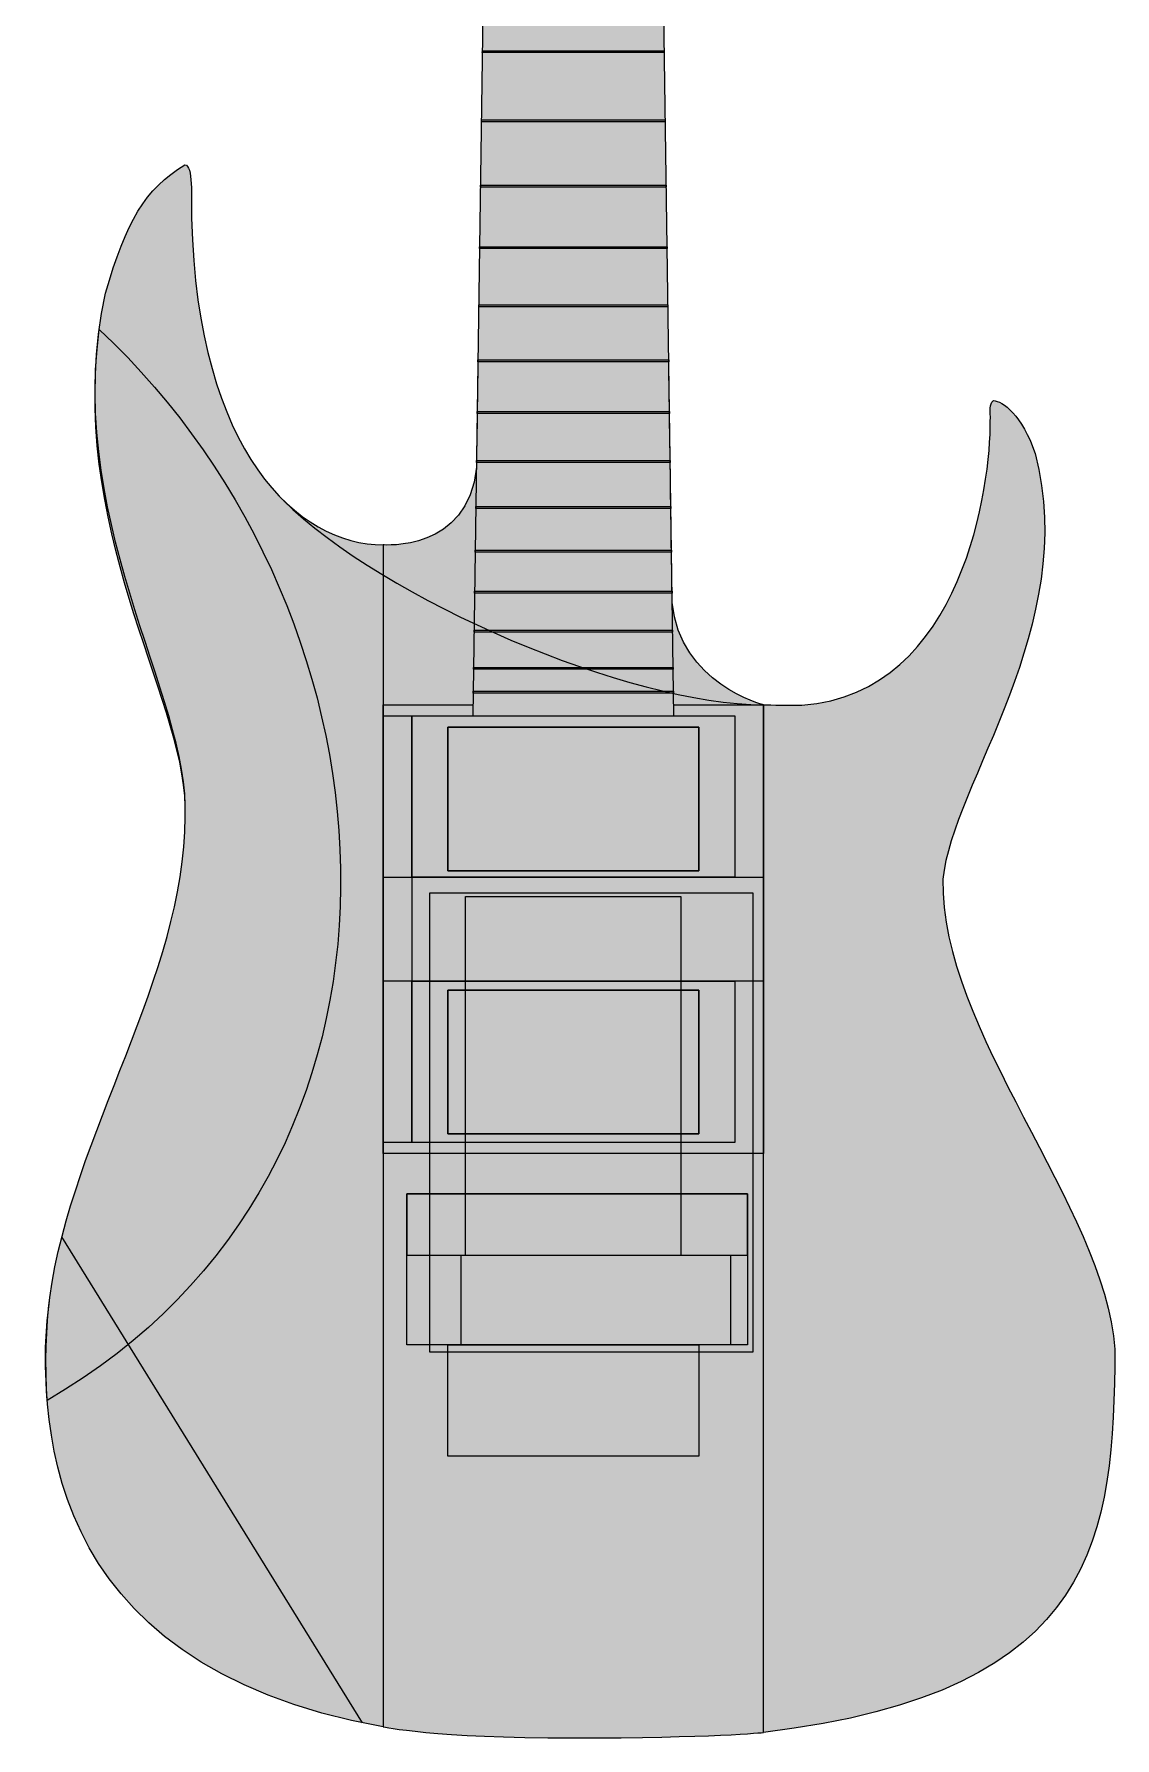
# Model space of a CAD drawing. Header units: millimetres. Extents: x -1358 to 1584, y -714 to 655.
# Drawn here: x -879.4 to -578.2, y -713.6 to -238.9 of the extents above; entities that cross this region are included whole.
import ezdxf

# ---------------------------------------------------------------- set-up
doc = ezdxf.new("R2010")
doc.units = ezdxf.units.MM
doc.header["$MEASUREMENT"] = 0
doc.layers.add('finished guitar', color=7, linetype='Continuous')

# ---------------------------------------------------------------- blocks, each defined once
blk = doc.blocks.new('block 333')
at = {"layer": 'finished guitar', "true_color": 0xf23005}
h = blk.add_hatch(color=20, dxfattribs=at)
h.dxf.hatch_style = 2
edge = h.paths.add_edge_path()
edge.add_spline(control_points=[(-755.73, -330.14), (-755.73, -330.14), (-711.38, -330.14), (-702.55, -330.14), (-702.46, -336.35), (-701.66, -392.5), (-701.59, -397.22), (-699.46, -419.86), (-676.14, -425.75), (-676.14, -425.75), (-676.14, -425.75), (-676.14, -712.05), (-676.14, -712.05), (-676.14, -712.05), (-690.3, -713.57), (-729.22, -713.57), (-768.15, -713.57), (-782.14, -710.48), (-782.14, -710.48), (-782.14, -710.48), (-782.14, -381.18), (-782.14, -381.18), (-782.14, -381.18), (-758.34, -383.19), (-756.15, -359.56), (-756.06, -353.65), (-755.73, -330.14), (-755.73, -330.14)], knot_values=[0, 0, 0, 0, 1, 1, 1, 2, 2, 2, 3, 3, 3, 4, 4, 4, 5, 5, 5, 6, 6, 6, 7, 7, 7, 8, 8, 8, 9, 9, 9, 9], degree=3, periodic=1)
h = blk.add_hatch(color=20, dxfattribs=at)
h.dxf.hatch_style = 2
h.paths.add_polyline_path([(-676.14, -502.73), (-782.14, -502.73), (-782.14, -473.8), (-676.14, -473.8)])
at = {"layer": 'finished guitar', "lineweight": 0}
blk.add_lwpolyline([(-676.14, -502.73), (-782.14, -502.73), (-782.14, -473.8), (-676.14, -473.8), (-676.14, -502.73)], dxfattribs=at)
blk.add_open_spline([(-755.73, -330.14), (-755.73, -330.14), (-711.38, -330.14), (-702.55, -330.14), (-702.46, -336.35), (-701.66, -392.5), (-701.59, -397.22), (-699.46, -419.86), (-676.14, -425.75), (-676.14, -425.75), (-676.14, -425.75), (-676.14, -712.05), (-676.14, -712.05), (-676.14, -712.05), (-690.3, -713.57), (-729.22, -713.57), (-768.15, -713.57), (-782.14, -710.48), (-782.14, -710.48), (-782.14, -710.48), (-782.14, -381.18), (-782.14, -381.18), (-782.14, -381.18), (-758.34, -383.19), (-756.15, -359.56), (-756.06, -353.65), (-755.73, -330.14), (-755.73, -330.14)], degree=3, knots=[0, 0, 0, 0, 1, 1, 1, 2, 2, 2, 3, 3, 3, 4, 4, 4, 5, 5, 5, 6, 6, 6, 7, 7, 7, 8, 8, 8, 9, 9, 9, 9], dxfattribs=at)
blk = doc.blocks.new('block 334')
at = {"layer": 'finished guitar', "true_color": 0x000033}
blk.add_hatch(color=178, dxfattribs=at).paths.add_polyline_path([(-679.14, -606.14), (-769.14, -606.14), (-769.14, -478.14), (-679.14, -478.14)])
at = {"layer": 'finished guitar', "true_color": 0x031ca6}
blk.add_hatch(color=164, dxfattribs=at).paths.add_polyline_path([(-699.14, -579.14), (-759.14, -579.14), (-759.14, -479.14), (-699.14, -479.14)])
at = {"layer": 'finished guitar', "lineweight": 0}
for points in [[(-679.14, -606.14), (-769.14, -606.14), (-769.14, -478.14), (-679.14, -478.14), (-679.14, -606.14)], [(-699.14, -579.14), (-759.14, -579.14), (-759.14, -479.14), (-699.14, -479.14), (-699.14, -579.14)]]:
    blk.add_lwpolyline(points, dxfattribs=at)
blk = doc.blocks.new('block 337')
at = {"layer": 'finished guitar', "true_color": 0xffffff}
blk.add_hatch(color=7, dxfattribs=at).paths.add_polyline_path([(-775.58, -562.03), (-775.58, -579.03), (-680.58, -579.03), (-680.58, -562.03)])
at = {"layer": 'finished guitar', "lineweight": 0}
blk.add_lwpolyline([(-775.58, -562.03), (-775.58, -579.03), (-680.58, -579.03), (-680.58, -562.03), (-775.58, -562.03)], dxfattribs=at)
blk = doc.blocks.new('block 336')
at = {"layer": 'finished guitar'}
blk.add_blockref('block 337', (0, 0), dxfattribs=at)
blk = doc.blocks.new('block 335')
at = {"layer": 'finished guitar', "true_color": 0x000033}
for points in [[(-680.58, -604.03), (-775.58, -604.03), (-775.58, -562.03), (-680.58, -562.03)], [(-764.14, -635.03), (-764.14, -604.03), (-694.14, -604.03), (-694.14, -635.03)]]:
    blk.add_hatch(color=178, dxfattribs=at).paths.add_polyline_path(points)
at = {"layer": 'finished guitar', "true_color": 0xffffff}
blk.add_hatch(color=7, dxfattribs=at).paths.add_polyline_path([(-760.36, -579.03), (-685.36, -579.03), (-685.36, -604.03), (-760.36, -604.03)])
at = {"layer": 'finished guitar', "lineweight": 0}
for points in [[(-680.58, -604.03), (-775.58, -604.03), (-775.58, -562.03), (-680.58, -562.03), (-680.58, -604.03)], [(-760.36, -579.03), (-685.36, -579.03), (-685.36, -604.03), (-760.36, -604.03), (-760.36, -579.03)], [(-764.14, -635.03), (-764.14, -604.03), (-694.14, -604.03), (-694.14, -635.03), (-764.14, -635.03)]]:
    blk.add_lwpolyline(points, dxfattribs=at)
at = {"layer": 'finished guitar'}
blk.add_blockref('block 336', (0, 0), dxfattribs=at)
blk = doc.blocks.new('block 332')
at = {"layer": 'finished guitar'}
for name in ['block 333', 'block 334', 'block 335']:
    blk.add_blockref(name, (0, 0), dxfattribs=at)
blk = doc.blocks.new('block 340')
at = {"layer": 'finished guitar', "true_color": 0xffffff}
blk.add_hatch(color=7, dxfattribs=at).paths.add_polyline_path([(-708.13, 61.04), (-750.13, 61.04), (-757.14, -428.8), (-701.14, -428.8)])
at = {"layer": 'finished guitar', "lineweight": 0}
blk.add_lwpolyline([(-708.13, 61.04), (-750.13, 61.04), (-757.14, -428.8), (-701.14, -428.8), (-708.13, 61.04)], dxfattribs=at)
blk = doc.blocks.new('block 339')
at = {"layer": 'finished guitar'}
blk.add_blockref('block 340', (0, 0), dxfattribs=at)
blk = doc.blocks.new('block 341')
at = {"layer": 'finished guitar', "true_color": 0x000000}
for points in [[(-707.61, 24.14), (-750.66, 24.14), (-750.65, 24.67), (-707.61, 24.67)], [(-707.12, -9.99), (-751.15, -9.99), (-751.14, -9.46), (-707.13, -9.46)], [(-706.66, -42.39), (-751.61, -42.39), (-751.61, -41.86), (-706.66, -41.86)], [(-706.22, -72.98), (-752.05, -72.98), (-752.04, -72.45), (-706.23, -72.45)], [(-705.81, -101.84), (-752.46, -101.84), (-752.46, -101.31), (-705.82, -101.31)], [(-705.42, -129.09), (-752.85, -129.09), (-752.85, -128.56), (-705.43, -128.56)], [(-705.05, -154.81), (-753.22, -154.81), (-753.21, -154.28), (-705.06, -154.28)], [(-704.7, -179.08), (-753.57, -179.08), (-753.56, -178.55), (-704.71, -178.55)], [(-704.38, -201.99), (-753.9, -201.99), (-753.89, -201.46), (-704.39, -201.46)], [(-704.07, -223.62), (-754.2, -223.62), (-754.2, -223.09), (-704.08, -223.09)], [(-703.78, -244.03), (-754.5, -244.03), (-754.49, -243.5), (-703.78, -243.5)], [(-703.5, -263.29), (-754.77, -263.29), (-754.76, -262.76), (-703.51, -262.76)], [(-703.24, -281.48), (-755.03, -281.48), (-755.02, -280.95), (-703.25, -280.95)], [(-703, -298.64), (-755.28, -298.64), (-755.27, -298.11), (-703, -298.11)], [(-702.77, -314.84), (-755.51, -314.84), (-755.5, -314.31), (-702.77, -314.31)], [(-702.55, -330.14), (-755.73, -330.14), (-755.72, -329.61), (-702.56, -329.61)], [(-702.34, -344.57), (-755.93, -344.57), (-755.93, -344.04), (-702.35, -344.04)], [(-702.15, -358.19), (-756.13, -358.19), (-756.12, -357.66), (-702.15, -357.66)], [(-701.96, -371.05), (-756.31, -371.05), (-756.31, -370.52), (-701.97, -370.52)], [(-701.79, -383.19), (-756.49, -383.19), (-756.48, -382.66), (-701.8, -382.66)], [(-701.63, -394.64), (-756.65, -394.64), (-756.64, -394.11), (-701.63, -394.11)], [(-701.47, -405.46), (-756.81, -405.46), (-756.8, -404.93), (-701.48, -404.93)], [(-701.32, -415.85), (-756.95, -415.85), (-756.95, -415.32), (-701.33, -415.32)], [(-701.23, -422.49), (-757.05, -422.49), (-757.04, -421.96), (-701.24, -421.96)]]:
    blk.add_hatch(color=178, dxfattribs=at).paths.add_polyline_path(points)
at = {"layer": 'finished guitar', "lineweight": 0}
for points in [[(-707.61, 24.14), (-750.66, 24.14), (-750.65, 24.67), (-707.61, 24.67), (-707.61, 24.14)], [(-707.12, -9.99), (-751.15, -9.99), (-751.14, -9.46), (-707.13, -9.46), (-707.12, -9.99)], [(-706.66, -42.39), (-751.61, -42.39), (-751.61, -41.86), (-706.66, -41.86), (-706.66, -42.39)], [(-706.22, -72.98), (-752.05, -72.98), (-752.04, -72.45), (-706.23, -72.45), (-706.22, -72.98)], [(-705.81, -101.84), (-752.46, -101.84), (-752.46, -101.31), (-705.82, -101.31), (-705.81, -101.84)], [(-705.42, -129.09), (-752.85, -129.09), (-752.85, -128.56), (-705.43, -128.56), (-705.42, -129.09)], [(-705.05, -154.81), (-753.22, -154.81), (-753.21, -154.28), (-705.06, -154.28), (-705.05, -154.81)], [(-704.7, -179.08), (-753.57, -179.08), (-753.56, -178.55), (-704.71, -178.55), (-704.7, -179.08)], [(-704.38, -201.99), (-753.9, -201.99), (-753.89, -201.46), (-704.39, -201.46), (-704.38, -201.99)], [(-704.07, -223.62), (-754.2, -223.62), (-754.2, -223.09), (-704.08, -223.09), (-704.07, -223.62)], [(-703.78, -244.03), (-754.5, -244.03), (-754.49, -243.5), (-703.78, -243.5), (-703.78, -244.03)], [(-703.5, -263.29), (-754.77, -263.29), (-754.76, -262.76), (-703.51, -262.76), (-703.5, -263.29)], [(-703.24, -281.48), (-755.03, -281.48), (-755.02, -280.95), (-703.25, -280.95), (-703.24, -281.48)], [(-703, -298.64), (-755.28, -298.64), (-755.27, -298.11), (-703, -298.11), (-703, -298.64)], [(-702.77, -314.84), (-755.51, -314.84), (-755.5, -314.31), (-702.77, -314.31), (-702.77, -314.84)], [(-702.55, -330.14), (-755.73, -330.14), (-755.72, -329.61), (-702.56, -329.61), (-702.55, -330.14)], [(-702.34, -344.57), (-755.93, -344.57), (-755.93, -344.04), (-702.35, -344.04), (-702.34, -344.57)], [(-702.15, -358.19), (-756.13, -358.19), (-756.12, -357.66), (-702.15, -357.66), (-702.15, -358.19)], [(-701.96, -371.05), (-756.31, -371.05), (-756.31, -370.52), (-701.97, -370.52), (-701.96, -371.05)], [(-701.79, -383.19), (-756.49, -383.19), (-756.48, -382.66), (-701.8, -382.66), (-701.79, -383.19)], [(-701.63, -394.64), (-756.65, -394.64), (-756.64, -394.11), (-701.63, -394.11), (-701.63, -394.64)], [(-701.47, -405.46), (-756.81, -405.46), (-756.8, -404.93), (-701.48, -404.93), (-701.47, -405.46)], [(-701.32, -415.85), (-756.95, -415.85), (-756.95, -415.32), (-701.33, -415.32), (-701.32, -415.85)], [(-701.23, -422.49), (-757.05, -422.49), (-757.04, -421.96), (-701.24, -421.96), (-701.23, -422.49)]]:
    blk.add_lwpolyline(points, dxfattribs=at)
blk = doc.blocks.new('block 338')
at = {"layer": 'finished guitar'}
for name in ['block 339', 'block 341']:
    blk.add_blockref(name, (0, 0), dxfattribs=at)
blk = doc.blocks.new('block 359')
at = {"layer": 'finished guitar', "true_color": 0x031ca6}
h = blk.add_hatch(color=164, dxfattribs=at)
edge = h.paths.add_edge_path()
edge.add_spline(control_points=[(-835.51, -290.18), (-835.64, -284.19), (-835.03, -275.4), (-837.38, -275.31), (-848.56, -282.11), (-853.7, -291.04), (-859.5, -311.02), (-872.85, -372.62), (-835.49, -423.8), (-837.34, -456.98), (-837.38, -501.66), (-868.74, -545.06), (-875.05, -590.86), (-878.42, -622.74), (-879.41, -693.18), (-782.14, -710.48), (-782.14, -710.48), (-782.14, -381.18), (-782.14, -381.18), (-805.8, -381.18), (-833.92, -355.69), (-835.51, -290.18)], knot_values=[0, 0, 0, 0, 1, 1, 1, 2, 2, 2, 3, 3, 3, 4, 4, 4, 5, 5, 5, 6, 6, 6, 7, 7, 7, 7], degree=3, periodic=1)
at = {"layer": 'finished guitar', "lineweight": 0}
blk.add_open_spline([(-835.51, -290.18), (-835.64, -284.19), (-835.03, -275.4), (-837.38, -275.31), (-848.56, -282.11), (-853.7, -291.04), (-859.5, -311.02), (-872.85, -372.62), (-835.49, -423.8), (-837.34, -456.98), (-837.38, -501.66), (-868.74, -545.06), (-875.05, -590.86), (-878.42, -622.74), (-879.41, -693.18), (-782.14, -710.48), (-782.14, -710.48), (-782.14, -381.18), (-782.14, -381.18), (-805.8, -381.18), (-833.92, -355.69), (-835.51, -290.18)], degree=3, knots=[0, 0, 0, 0, 1, 1, 1, 2, 2, 2, 3, 3, 3, 4, 4, 4, 5, 5, 5, 6, 6, 6, 7, 7, 7, 7], dxfattribs=at)
blk = doc.blocks.new('block 358')
at = {"layer": 'finished guitar'}
blk.add_blockref('block 359', (0, 0), dxfattribs=at)
blk = doc.blocks.new('block 361')
at = {"layer": 'finished guitar', "true_color": 0x191919}
h = blk.add_hatch(color=179, dxfattribs=at)
h.paths.add_polyline_path([(-684.14, -547.73), (-774.14, -547.73), (-774.14, -502.73), (-684.14, -502.73)])
h.paths.add_polyline_path([(-764.14, -545.23), (-694.14, -545.23), (-694.14, -505.23), (-764.14, -505.23)])
at = {"layer": 'finished guitar', "lineweight": 0}
for points in [[(-684.14, -547.73), (-774.14, -547.73), (-774.14, -502.73), (-684.14, -502.73), (-684.14, -547.73)], [(-764.14, -545.23), (-694.14, -545.23), (-694.14, -505.23), (-764.14, -505.23), (-764.14, -545.23)]]:
    blk.add_lwpolyline(points, dxfattribs=at)
blk = doc.blocks.new('block 362')
at = {"layer": 'finished guitar', "true_color": 0x191919}
h = blk.add_hatch(color=179, dxfattribs=at)
h.paths.add_polyline_path([(-684.14, -473.8), (-774.14, -473.8), (-774.14, -428.8), (-684.14, -428.8)])
h.paths.add_polyline_path([(-764.14, -472), (-694.14, -472), (-694.14, -432), (-764.14, -432)])
at = {"layer": 'finished guitar', "lineweight": 0}
for points in [[(-684.14, -473.8), (-774.14, -473.8), (-774.14, -428.8), (-684.14, -428.8), (-684.14, -473.8)], [(-764.14, -472), (-694.14, -472), (-694.14, -432), (-764.14, -432), (-764.14, -472)]]:
    blk.add_lwpolyline(points, dxfattribs=at)
blk = doc.blocks.new('block 360')
at = {"layer": 'finished guitar', "true_color": 0xf13005}
h = blk.add_hatch(color=20, dxfattribs=at)
h.dxf.hatch_style = 2
h.paths.add_polyline_path([(-782.14, -425.75), (-757.14, -425.75), (-757.14, -428.8), (-701.14, -428.8), (-701.14, -425.75), (-676.14, -425.75), (-676.14, -550.73), (-782.14, -550.73)])
h.paths.add_polyline_path([(-764.14, -545.23), (-694.14, -545.23), (-694.14, -505.23), (-764.14, -505.23)])
h.paths.add_polyline_path([(-764.14, -472), (-694.14, -472), (-694.14, -432), (-764.14, -432)])
at = {"layer": 'finished guitar', "true_color": 0x031ca6}
for points in [[(-764.14, -432), (-694.14, -432), (-694.14, -472), (-764.14, -472)], [(-764.14, -505.23), (-694.14, -505.23), (-694.14, -545.23), (-764.14, -545.23)]]:
    blk.add_hatch(color=164, dxfattribs=at).paths.add_polyline_path(points)
at = {"layer": 'finished guitar', "lineweight": 0}
for points in [[(-782.14, -425.75), (-757.14, -425.75), (-757.14, -428.8), (-701.14, -428.8), (-701.14, -425.75), (-676.14, -425.75), (-676.14, -550.73), (-782.14, -550.73), (-782.14, -425.75)], [(-764.14, -472), (-694.14, -472), (-694.14, -432), (-764.14, -432), (-764.14, -472)], [(-764.14, -432), (-694.14, -432), (-694.14, -472), (-764.14, -472), (-764.14, -432)], [(-764.14, -545.23), (-694.14, -545.23), (-694.14, -505.23), (-764.14, -505.23), (-764.14, -545.23)], [(-764.14, -505.23), (-694.14, -505.23), (-694.14, -545.23), (-764.14, -545.23), (-764.14, -505.23)]]:
    blk.add_lwpolyline(points, dxfattribs=at)
at = {"layer": 'finished guitar'}
for name in ['block 362', 'block 361']:
    blk.add_blockref(name, (0, 0), dxfattribs=at)
blk = doc.blocks.new('block 357')
at = {"layer": 'finished guitar', "true_color": 0xf13005}
h = blk.add_hatch(color=20, dxfattribs=at)
edge = h.paths.add_edge_path()
edge.add_spline(control_points=[(-861.27, -321.14), (-868.99, -381.71), (-835.66, -426.73), (-837.34, -456.98), (-837.38, -501.66), (-868.74, -545.06), (-875.05, -590.86), (-876.07, -600.44), (-876.73, -604.6), (-875.8, -619.53), (-764.14, -554.98), (-774.14, -402.58), (-861.27, -321.14)], knot_values=[0, 0, 0, 0, 1, 1, 1, 2, 2, 2, 3, 3, 3, 4, 4, 4, 4], degree=3, periodic=1)
at = {"layer": 'finished guitar', "true_color": 0x031ca6}
blk.add_hatch(color=164, dxfattribs=at).paths.add_polyline_path([(-774.14, -547.73), (-782.14, -547.73), (-782.14, -428.8), (-774.14, -428.8)])
at = {"layer": 'finished guitar', "lineweight": 0}
blk.add_lwpolyline([(-774.14, -547.73), (-782.14, -547.73), (-782.14, -428.8), (-774.14, -428.8), (-774.14, -547.73)], dxfattribs=at)
at = {"layer": 'finished guitar', "color": 7, "lineweight": 18, "true_color": 0xffffff}
blk.add_lwpolyline([(-871.81, -573.98), (-787.97, -709.35)], dxfattribs=at)
at = {"layer": 'finished guitar', "lineweight": 0}
blk.add_open_spline([(-861.27, -321.14), (-868.99, -381.71), (-835.66, -426.73), (-837.34, -456.98), (-837.38, -501.66), (-868.74, -545.06), (-875.05, -590.86), (-876.07, -600.44), (-876.73, -604.6), (-875.8, -619.53), (-764.14, -554.98), (-774.14, -402.58), (-861.27, -321.14)], degree=3, knots=[0, 0, 0, 0, 1, 1, 1, 2, 2, 2, 3, 3, 3, 4, 4, 4, 4], dxfattribs=at)
at = {"layer": 'finished guitar'}
for name in ['block 358', 'block 360']:
    blk.add_blockref(name, (0, 0), dxfattribs=at)
blk = doc.blocks.new('block 365')
at = {"layer": 'finished guitar', "true_color": 0x031ca6}
h = blk.add_hatch(color=164, dxfattribs=at)
edge = h.paths.add_edge_path()
edge.add_spline(control_points=[(-626.12, -474.28), (-623.7, -448.02), (-587.77, -403.53), (-600.46, -355.74), (-600.46, -355.74), (-600.46, -355.74), (-600.46, -355.74), (-603.99, -345.04), (-609.61, -341), (-612.04, -341), (-612.04, -341), (-612.04, -341), (-612.04, -341), (-613.4, -342.16), (-612.85, -343.44), (-612.93, -346.82), (-612.81, -363.66), (-620.17, -422.58), (-665.45, -425.87), (-665.45, -425.87), (-665.45, -425.87), (-665.45, -425.87), (-670.62, -425.87), (-676.14, -425.75), (-676.14, -425.75), (-676.14, -425.75), (-676.14, -712.05), (-676.14, -712.05), (-581.73, -700.79), (-578.71, -656.92), (-578.21, -605.27), (-578.21, -605.27), (-578.21, -605.27), (-578.21, -605.27), (-581.13, -565.41), (-627.17, -516.39), (-626.12, -474.28)], knot_values=[0, 0, 0, 0, 1, 1, 1, 2, 2, 2, 3, 3, 3, 4, 4, 4, 5, 5, 5, 6, 6, 6, 7, 7, 7, 8, 8, 8, 9, 9, 9, 10, 10, 10, 11, 11, 11, 12, 12, 12, 12], degree=3, periodic=1)
at = {"layer": 'finished guitar', "lineweight": 0}
blk.add_open_spline([(-626.12, -474.28), (-623.7, -448.02), (-587.77, -403.53), (-600.46, -355.74), (-600.46, -355.74), (-600.46, -355.74), (-600.46, -355.74), (-603.99, -345.04), (-609.61, -341), (-612.04, -341), (-612.04, -341), (-612.04, -341), (-612.04, -341), (-613.4, -342.16), (-612.85, -343.44), (-612.93, -346.82), (-612.81, -363.66), (-620.17, -422.58), (-665.45, -425.87), (-665.45, -425.87), (-665.45, -425.87), (-665.45, -425.87), (-670.62, -425.87), (-676.14, -425.75), (-676.14, -425.75), (-676.14, -425.75), (-676.14, -712.05), (-676.14, -712.05), (-581.73, -700.79), (-578.71, -656.92), (-578.21, -605.27), (-578.21, -605.27), (-578.21, -605.27), (-578.21, -605.27), (-581.13, -565.41), (-627.17, -516.39), (-626.12, -474.28)], degree=3, knots=[0, 0, 0, 0, 1, 1, 1, 2, 2, 2, 3, 3, 3, 4, 4, 4, 5, 5, 5, 6, 6, 6, 7, 7, 7, 8, 8, 8, 9, 9, 9, 10, 10, 10, 11, 11, 11, 12, 12, 12, 12], dxfattribs=at)
blk = doc.blocks.new('block 364')
at = {"layer": 'finished guitar'}
blk.add_blockref('block 365', (0, 0), dxfattribs=at)
blk = doc.blocks.new('block 363')
at = {"layer": 'finished guitar'}
blk.add_blockref('block 364', (0, 0), dxfattribs=at)
blk = doc.blocks.new('block 331')
at = {"layer": 'finished guitar', "color": 7, "lineweight": 9, "true_color": 0xffffff}
blk.add_open_spline([(-810.01, -368.7), (-782.1, -396.61), (-713.26, -425.75), (-676.14, -425.75)], degree=3, dxfattribs=at)
at = {"layer": 'finished guitar'}
for name in ['block 338', 'block 357', 'block 332', 'block 363']:
    blk.add_blockref(name, (0, 0), dxfattribs=at)

msp = doc.modelspace()

# ---------------------------------------------------------------- block references
at = {"layer": 'finished guitar'}
msp.add_blockref('block 331', (0, 0), dxfattribs=at)

doc.saveas('drawing.dxf')
